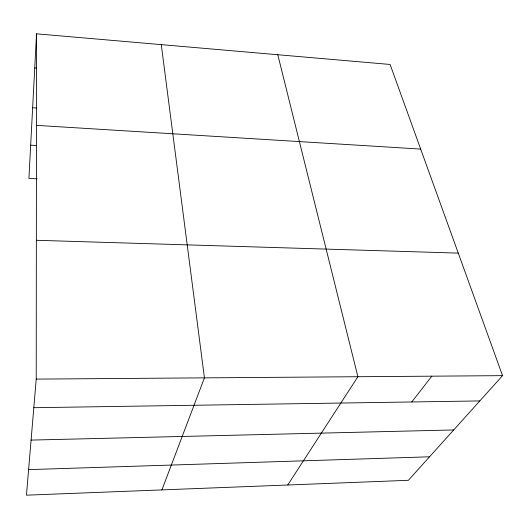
<?xml version="1.0" encoding="UTF-8"?>
<svg xmlns="http://www.w3.org/2000/svg" width="529" height="529" viewBox="0 0 529 529"><rect width="100%" height="100%" fill="white"/><g stroke="black" fill="none" stroke-linecap="round" stroke-linejoin="round"><path stroke-width="0.79" d="M36.223 379.108L36.541 33.823L390.104 64.465L502.55 375.65L408.388 480.306L26.45 495.177L36.223 379.108L502.55 375.65M36.541 33.823L28.916 178.425L37.116 178.815M161.907 489.9L204.432 377.865L161.266 44.634M287.75 485L357.895 376.721L277.791 54.732M411.793 401.961L431.816 376.172M28.599 469.626L429.548 456.791M31.092 440.088L453.697 429.945M33.816 407.707L479.81 400.929M36.349 240.285L458.273 253.113M30.669 145.177L36.422 145.501M36.455 125.366L420.681 149.079M32.639 107.764L36.752 108.042M34.742 67.963L36.389 68.089"/></g></svg>
